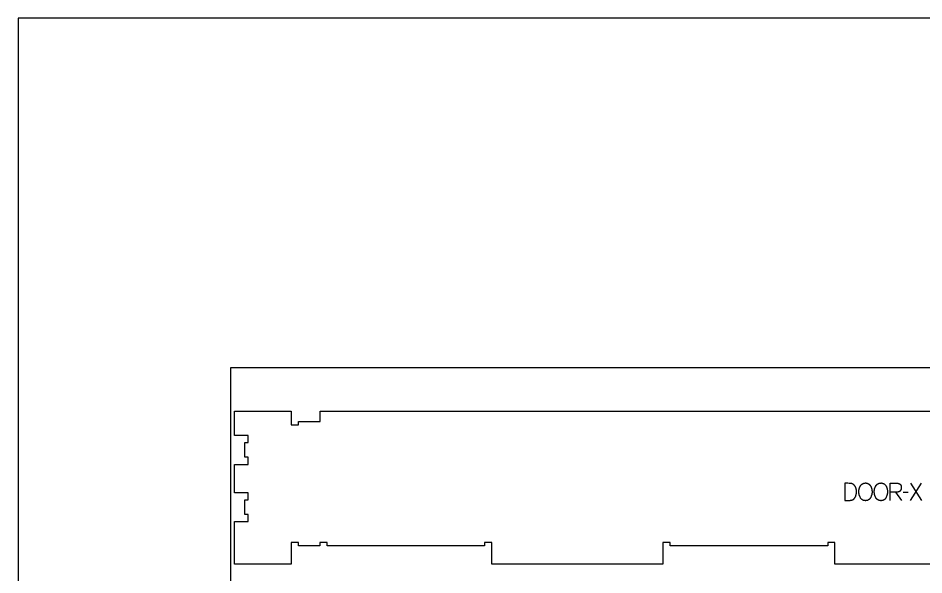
# Model space of a CAD drawing. Extents: x 0 to 4485, y 0 to 8771.
# Drawn here: x 0 to 1584, y 4621 to 5593 of the extents above; entities that cross this region are included whole.
import ezdxf

# ---------------------------------------------------------------- set-up
doc = ezdxf.new("R2010")
doc.units = 0
for name, color, linetype in [('0_SHEET_SPRUCEPLY_2440X122', 1, 'CONTINUOUS'), ('1_ANYTOOL_1MMDEEP_LABELS_S', 2, 'CONTINUOUS'), ('4_ANYTOOL_CUTTHROUGH_OUTSI', 5, 'CONTINUOUS'), ('DONOTCUT', 7, 'CONTINUOUS')]:
    doc.layers.add(name, color=color, linetype=linetype)

msp = doc.modelspace()

# ---------------------------------------------------------------- linework, layer by layer
at = {"layer": '0_SHEET_SPRUCEPLY_2440X122'}
msp.add_lwpolyline([(371.7, 4982.6), (371.7, 3762.6), (2811.7, 3762.6), (2811.7, 4982.6)], close=True, dxfattribs=at)
at = {"layer": '1_ANYTOOL_1MMDEEP_LABELS_S', "color": 2}
for points in [[(1445.8, 4780.7), (1445.8, 4750.7), (1454.4, 4750.8), (1454.8, 4750.8), (1455.2, 4750.8), (1455.6, 4750.9), (1456, 4750.9), (1456.3, 4750.9), (1456.7, 4751), (1457.1, 4751.1), (1457.4, 4751.1), (1457.8, 4751.2), (1458.1, 4751.3), (1458.5, 4751.4), (1458.8, 4751.5), (1459.1, 4751.7), (1459.2, 4751.7), (1459.4, 4751.8), (1459.6, 4751.9), (1459.7, 4751.9), (1459.9, 4752), (1460, 4752.1), (1460.1, 4752.2), (1460.3, 4752.3), (1460.4, 4752.3), (1460.6, 4752.4), (1460.7, 4752.5), (1460.8, 4752.6), (1461, 4752.7), (1461.1, 4752.8), (1461.2, 4752.9), (1461.3, 4753), (1461.5, 4753.1), (1461.6, 4753.2), (1461.7, 4753.3), (1461.8, 4753.4), (1461.9, 4753.5), (1462.1, 4753.7), (1462.2, 4753.8), (1462.3, 4753.9), (1462.4, 4754), (1462.5, 4754.1), (1462.6, 4754.3), (1462.7, 4754.4), (1462.8, 4754.5), (1462.9, 4754.7), (1463, 4754.8), (1463.1, 4754.9), (1463.3, 4755.2), (1463.5, 4755.5), (1463.6, 4755.8), (1463.9, 4756.4), (1464.2, 4757.1), (1464.5, 4757.7), (1464.8, 4758.3), (1465, 4759), (1465.2, 4759.6), (1465.4, 4760.3), (1465.6, 4760.9), (1465.7, 4761.6), (1465.9, 4762.3), (1466, 4762.9), (1466.1, 4763.6), (1466.1, 4764.3), (1466.2, 4765), (1466.2, 4765.7), (1466.2, 4766.4), (1466.2, 4767), (1466.2, 4767.6), (1466.1, 4768.2), (1466.1, 4768.8), (1466, 4769.3), (1465.9, 4769.6), (1465.9, 4769.9), (1465.8, 4770.2), (1465.8, 4770.5), (1465.7, 4770.7), (1465.6, 4771), (1465.5, 4771.3), (1465.4, 4771.6), (1465.4, 4771.8), (1465.3, 4772.1), (1465.2, 4772.4), (1465.1, 4772.6), (1464.9, 4772.9), (1464.8, 4773.2), (1464.6, 4773.7), (1464.3, 4774.2), (1464, 4774.7), (1463.7, 4775.2), (1463.6, 4775.5), (1463.4, 4775.8), (1463.2, 4776.1), (1462.9, 4776.4), (1462.7, 4776.7), (1462.5, 4776.9), (1462.3, 4777.2), (1462.1, 4777.4), (1461.9, 4777.7), (1461.6, 4777.9), (1461.4, 4778.1), (1461.2, 4778.3), (1461, 4778.5), (1460.7, 4778.7), (1460.5, 4778.8), (1460.2, 4779), (1460, 4779.2), (1459.7, 4779.3), (1459.5, 4779.5), (1459.2, 4779.6), (1458.9, 4779.7), (1458.7, 4779.8), (1458.4, 4779.9), (1458.1, 4780), (1457.9, 4780.1), (1457.6, 4780.2), (1457.3, 4780.2), (1457, 4780.3), (1456.7, 4780.4), (1456.4, 4780.4), (1456.1, 4780.4), (1455.8, 4780.4), (1453.4, 4780.5), (1450.9, 4780.6), (1448.4, 4780.7)], [(1482.3, 4781.1), (1482.7, 4781.1), (1483, 4781), (1483.4, 4781), (1483.7, 4781), (1483.9, 4780.9), (1484.1, 4780.9), (1484.3, 4780.9), (1484.4, 4780.8), (1484.6, 4780.8), (1484.8, 4780.8), (1484.9, 4780.7), (1485.1, 4780.7), (1485.2, 4780.6), (1485.4, 4780.6), (1485.5, 4780.5), (1485.7, 4780.5), (1485.9, 4780.4), (1486, 4780.4), (1486.2, 4780.3), (1486.3, 4780.2), (1486.4, 4780.2), (1486.6, 4780.1), (1486.7, 4780), (1486.9, 4779.9), (1487, 4779.8), (1487.1, 4779.8), (1487.3, 4779.7), (1487.4, 4779.6), (1487.7, 4779.4), (1487.9, 4779.2), (1488.2, 4779), (1488.4, 4778.8), (1488.6, 4778.6), (1488.9, 4778.4), (1489.1, 4778.1), (1489.3, 4777.9), (1489.5, 4777.7), (1489.7, 4777.4), (1489.9, 4777.2), (1490.1, 4776.9), (1490.3, 4776.7), (1490.5, 4776.4), (1490.7, 4776.1), (1490.9, 4775.8), (1491, 4775.5), (1491.2, 4775.3), (1491.3, 4775), (1491.5, 4774.7), (1491.6, 4774.4), (1491.8, 4774.1), (1491.9, 4773.8), (1492, 4773.4), (1492.1, 4773.1), (1492.3, 4772.8), (1492.4, 4772.5), (1492.5, 4772.2), (1492.6, 4771.8), (1492.7, 4771.5), (1492.7, 4771.2), (1492.8, 4770.8), (1493, 4770.1), (1493.1, 4769.5), (1493.2, 4768.8), (1493.3, 4768.1), (1493.4, 4767.5), (1493.4, 4766.8), (1493.4, 4766.2), (1493.4, 4765.5), (1493.4, 4764.9), (1493.4, 4764.3), (1493.4, 4763.6), (1493.3, 4763), (1493.2, 4762.4), (1493.1, 4761.7), (1492.9, 4761.1), (1492.8, 4760.4), (1492.6, 4759.8), (1492.4, 4759.2), (1492.1, 4758.5), (1491.9, 4757.9), (1491.6, 4757.3), (1491.3, 4756.6), (1491, 4756), (1490.7, 4755.3), (1490.5, 4755), (1490.3, 4754.7), (1490.1, 4754.4), (1489.9, 4754.1), (1489.7, 4753.9), (1489.5, 4753.6), (1489.3, 4753.4), (1489.1, 4753.1), (1489, 4753), (1488.9, 4752.9), (1488.8, 4752.8), (1488.6, 4752.7), (1488.5, 4752.5), (1488.4, 4752.4), (1488.3, 4752.3), (1488.2, 4752.2), (1488, 4752.1), (1487.9, 4752), (1487.8, 4751.9), (1487.7, 4751.9), (1487.5, 4751.8), (1487.4, 4751.7), (1487.3, 4751.6), (1487.1, 4751.5), (1487, 4751.4), (1486.8, 4751.4), (1486.7, 4751.3), (1486.6, 4751.2), (1486.4, 4751.2), (1486.3, 4751.1), (1486.1, 4751), (1486, 4751), (1485.8, 4750.9), (1485.7, 4750.8), (1485.5, 4750.8), (1485.4, 4750.7), (1485.1, 4750.6), (1484.7, 4750.6), (1484.4, 4750.5), (1484.1, 4750.4), (1483.7, 4750.4), (1483.4, 4750.3), (1483.1, 4750.3), (1482.7, 4750.3), (1482.3, 4750.2), (1482, 4750.2), (1481.6, 4750.2), (1481.2, 4750.3), (1480.8, 4750.3), (1480.5, 4750.3), (1480.1, 4750.4), (1479.8, 4750.4), (1479.4, 4750.5), (1479.1, 4750.6), (1478.8, 4750.7), (1478.4, 4750.7), (1478.3, 4750.8), (1478.1, 4750.9), (1478, 4750.9), (1477.8, 4751), (1477.7, 4751), (1477.5, 4751.1), (1477.4, 4751.2), (1477.2, 4751.2), (1477.1, 4751.3), (1476.9, 4751.4), (1476.8, 4751.5), (1476.6, 4751.5), (1476.5, 4751.6), (1476.4, 4751.7), (1476.2, 4751.8), (1476.1, 4751.9), (1476, 4752), (1475.8, 4752.1), (1475.7, 4752.2), (1475.6, 4752.3), (1475.5, 4752.4), (1475.3, 4752.5), (1475.2, 4752.6), (1475.1, 4752.7), (1475, 4752.8), (1474.9, 4752.9), (1474.7, 4753), (1474.6, 4753.2), (1474.5, 4753.3), (1474.4, 4753.4), (1474.2, 4753.7), (1474, 4753.9), (1473.8, 4754.2), (1473.6, 4754.5), (1473.4, 4754.8), (1473.2, 4755.1), (1473, 4755.4), (1472.7, 4756.1), (1472.4, 4756.7), (1472.1, 4757.4), (1471.8, 4758), (1471.6, 4758.7), (1471.3, 4759.3), (1471.1, 4760), (1471, 4760.6), (1470.8, 4761.3), (1470.7, 4761.9), (1470.5, 4762.6), (1470.4, 4763.2), (1470.4, 4763.9), (1470.3, 4764.5), (1470.3, 4765.2), (1470.3, 4765.8), (1470.3, 4766.5), (1470.3, 4767.2), (1470.4, 4767.9), (1470.4, 4768.6), (1470.5, 4769.3), (1470.7, 4769.9), (1470.8, 4770.6), (1471, 4771.2), (1471.2, 4771.9), (1471.4, 4772.5), (1471.6, 4773.1), (1471.9, 4773.8), (1472.2, 4774.4), (1472.5, 4775), (1472.8, 4775.6), (1473.2, 4776.2), (1473.3, 4776.5), (1473.5, 4776.8), (1473.7, 4777.1), (1473.9, 4777.4), (1474.1, 4777.6), (1474.4, 4777.9), (1474.6, 4778.1), (1474.8, 4778.3), (1474.9, 4778.5), (1475, 4778.6), (1475.2, 4778.7), (1475.3, 4778.8), (1475.4, 4778.9), (1475.5, 4779), (1475.7, 4779.1), (1475.8, 4779.2), (1475.9, 4779.3), (1476.1, 4779.4), (1476.2, 4779.4), (1476.3, 4779.5), (1476.5, 4779.6), (1476.6, 4779.7), (1476.7, 4779.8), (1476.9, 4779.9), (1477, 4779.9), (1477.2, 4780), (1477.5, 4780.1), (1477.8, 4780.3), (1478.1, 4780.4), (1478.4, 4780.5), (1478.7, 4780.6), (1479.1, 4780.7), (1479.4, 4780.8), (1479.7, 4780.8), (1480.1, 4780.9), (1480.4, 4780.9), (1480.8, 4781), (1481.2, 4781), (1481.5, 4781), (1481.9, 4781.1)], [(1509.3, 4781.1), (1509.6, 4781.1), (1510, 4781), (1510.4, 4781), (1510.7, 4781), (1510.9, 4780.9), (1511, 4780.9), (1511.2, 4780.9), (1511.4, 4780.8), (1511.6, 4780.8), (1511.7, 4780.8), (1511.9, 4780.7), (1512, 4780.7), (1512.2, 4780.6), (1512.4, 4780.6), (1512.5, 4780.5), (1512.7, 4780.5), (1512.8, 4780.4), (1513, 4780.4), (1513.1, 4780.3), (1513.3, 4780.2), (1513.4, 4780.2), (1513.5, 4780.1), (1513.7, 4780), (1513.8, 4779.9), (1514, 4779.8), (1514.1, 4779.8), (1514.2, 4779.7), (1514.4, 4779.6), (1514.6, 4779.4), (1514.9, 4779.2), (1515.1, 4779), (1515.4, 4778.8), (1515.6, 4778.6), (1515.8, 4778.4), (1516.1, 4778.1), (1516.3, 4777.9), (1516.5, 4777.7), (1516.7, 4777.4), (1516.9, 4777.2), (1517.1, 4776.9), (1517.3, 4776.7), (1517.5, 4776.4), (1517.6, 4776.1), (1517.8, 4775.8), (1518, 4775.5), (1518.1, 4775.3), (1518.3, 4775), (1518.4, 4774.7), (1518.6, 4774.4), (1518.7, 4774.1), (1518.9, 4773.8), (1519, 4773.4), (1519.1, 4773.1), (1519.2, 4772.8), (1519.3, 4772.5), (1519.4, 4772.2), (1519.5, 4771.8), (1519.6, 4771.5), (1519.7, 4771.2), (1519.8, 4770.8), (1519.9, 4770.1), (1520.1, 4769.5), (1520.2, 4768.8), (1520.2, 4768.1), (1520.3, 4767.5), (1520.4, 4766.8), (1520.4, 4766.2), (1520.4, 4765.5), (1520.4, 4764.9), (1520.4, 4764.3), (1520.3, 4763.6), (1520.2, 4763), (1520.1, 4762.4), (1520, 4761.7), (1519.9, 4761.1), (1519.7, 4760.4), (1519.5, 4759.8), (1519.3, 4759.2), (1519.1, 4758.5), (1518.8, 4757.9), (1518.6, 4757.3), (1518.3, 4756.6), (1518, 4756), (1517.6, 4755.3), (1517.5, 4755), (1517.3, 4754.7), (1517.1, 4754.4), (1516.9, 4754.1), (1516.7, 4753.9), (1516.5, 4753.6), (1516.3, 4753.4), (1516.1, 4753.1), (1515.9, 4753), (1515.8, 4752.9), (1515.7, 4752.8), (1515.6, 4752.7), (1515.5, 4752.5), (1515.4, 4752.4), (1515.2, 4752.3), (1515.1, 4752.2), (1515, 4752.1), (1514.9, 4752), (1514.7, 4751.9), (1514.6, 4751.9), (1514.5, 4751.8), (1514.3, 4751.7), (1514.2, 4751.6), (1514.1, 4751.5), (1513.9, 4751.4), (1513.8, 4751.4), (1513.7, 4751.3), (1513.5, 4751.2), (1513.4, 4751.2), (1513.2, 4751.1), (1513.1, 4751), (1512.9, 4751), (1512.8, 4750.9), (1512.6, 4750.8), (1512.5, 4750.8), (1512.3, 4750.7), (1512, 4750.6), (1511.7, 4750.6), (1511.4, 4750.5), (1511, 4750.4), (1510.7, 4750.4), (1510.4, 4750.3), (1510, 4750.3), (1509.7, 4750.3), (1509.3, 4750.2), (1508.9, 4750.2), (1508.5, 4750.2), (1508.2, 4750.3), (1507.8, 4750.3), (1507.4, 4750.3), (1507.1, 4750.4), (1506.7, 4750.4), (1506.4, 4750.5), (1506, 4750.6), (1505.7, 4750.7), (1505.4, 4750.7), (1505.2, 4750.8), (1505.1, 4750.9), (1504.9, 4750.9), (1504.8, 4751), (1504.6, 4751), (1504.5, 4751.1), (1504.3, 4751.2), (1504.2, 4751.2), (1504, 4751.3), (1503.9, 4751.4), (1503.7, 4751.5), (1503.6, 4751.5), (1503.5, 4751.6), (1503.3, 4751.7), (1503.2, 4751.8), (1503.1, 4751.9), (1502.9, 4752), (1502.8, 4752.1), (1502.7, 4752.2), (1502.5, 4752.3), (1502.4, 4752.4), (1502.3, 4752.5), (1502.2, 4752.6), (1502, 4752.7), (1501.9, 4752.8), (1501.8, 4752.9), (1501.7, 4753), (1501.6, 4753.2), (1501.5, 4753.3), (1501.4, 4753.4), (1501.1, 4753.7), (1500.9, 4753.9), (1500.7, 4754.2), (1500.5, 4754.5), (1500.3, 4754.8), (1500.2, 4755.1), (1500, 4755.4), (1499.6, 4756.1), (1499.3, 4756.7), (1499, 4757.4), (1498.8, 4758), (1498.5, 4758.7), (1498.3, 4759.3), (1498.1, 4760), (1497.9, 4760.6), (1497.7, 4761.3), (1497.6, 4761.9), (1497.5, 4762.6), (1497.4, 4763.2), (1497.3, 4763.9), (1497.3, 4764.5), (1497.2, 4765.2), (1497.2, 4765.8), (1497.2, 4766.5), (1497.3, 4767.2), (1497.3, 4767.9), (1497.4, 4768.6), (1497.5, 4769.3), (1497.6, 4769.9), (1497.8, 4770.6), (1497.9, 4771.2), (1498.1, 4771.9), (1498.3, 4772.5), (1498.6, 4773.1), (1498.8, 4773.8), (1499.1, 4774.4), (1499.4, 4775), (1499.8, 4775.6), (1500.1, 4776.2), (1500.3, 4776.5), (1500.5, 4776.8), (1500.7, 4777.1), (1500.9, 4777.4), (1501.1, 4777.6), (1501.3, 4777.9), (1501.5, 4778.1), (1501.8, 4778.3), (1501.9, 4778.5), (1502, 4778.6), (1502.1, 4778.7), (1502.2, 4778.8), (1502.4, 4778.9), (1502.5, 4779), (1502.6, 4779.1), (1502.8, 4779.2), (1502.9, 4779.3), (1503, 4779.4), (1503.2, 4779.4), (1503.3, 4779.5), (1503.4, 4779.6), (1503.6, 4779.7), (1503.7, 4779.8), (1503.8, 4779.9), (1504, 4779.9), (1504.1, 4780), (1504.4, 4780.1), (1504.7, 4780.3), (1505, 4780.4), (1505.4, 4780.5), (1505.7, 4780.6), (1506, 4780.7), (1506.3, 4780.8), (1506.7, 4780.8), (1507, 4780.9), (1507.4, 4780.9), (1507.7, 4781), (1508.1, 4781), (1508.5, 4781), (1508.9, 4781.1)]]:
    msp.add_lwpolyline(points, close=True, dxfattribs=at)
for points in [[(1525.3, 4750.7), (1525.3, 4780.7), (1536.6, 4780.7), (1537.1, 4780.7), (1537.6, 4780.7), (1537.8, 4780.7), (1538.1, 4780.6), (1538.3, 4780.6), (1538.5, 4780.6), (1538.7, 4780.6), (1538.9, 4780.5), (1539.2, 4780.5), (1539.4, 4780.4), (1539.6, 4780.4), (1539.8, 4780.3), (1539.9, 4780.3), (1540.1, 4780.2), (1540.3, 4780.2), (1540.5, 4780.1), (1540.7, 4780), (1540.9, 4779.9), (1541, 4779.9), (1541.2, 4779.8), (1541.3, 4779.7), (1541.5, 4779.6), (1541.7, 4779.5), (1541.8, 4779.4), (1542, 4779.3), (1542.1, 4779.2), (1542.2, 4779.1), (1542.4, 4779), (1542.5, 4778.9), (1542.6, 4778.8), (1542.7, 4778.6), (1542.9, 4778.5), (1543, 4778.4), (1543.1, 4778.2), (1543.2, 4778.1), (1543.3, 4777.9), (1543.4, 4777.8), (1543.5, 4777.7), (1543.6, 4777.5), (1543.7, 4777.3), (1543.8, 4777.2), (1543.8, 4777), (1543.9, 4776.8), (1544, 4776.7), (1544.1, 4776.5), (1544.1, 4776.3), (1544.2, 4776.1), (1544.2, 4775.9), (1544.3, 4775.7), (1544.3, 4775.5), (1544.4, 4775.3), (1544.4, 4775.1), (1544.5, 4774.9), (1544.5, 4774.7), (1544.5, 4774.5), (1544.5, 4774.3), (1544.6, 4774), (1544.6, 4773.8), (1544.6, 4773.4), (1544.6, 4772.9), (1544.6, 4772.7), (1544.6, 4772.5), (1544.6, 4772.3), (1544.6, 4772.2), (1544.6, 4772), (1544.6, 4771.8), (1544.5, 4771.7), (1544.5, 4771.5), (1544.5, 4771.3), (1544.4, 4771.2), (1544.4, 4771), (1544.4, 4770.8), (1544.3, 4770.7), (1544.3, 4770.5), (1544.2, 4770.3), (1544.2, 4770.2), (1544.1, 4770), (1544.1, 4769.8), (1544, 4769.7), (1543.9, 4769.5), (1543.9, 4769.4), (1543.8, 4769.2), (1543.7, 4769), (1543.6, 4768.9), (1543.5, 4768.7), (1543.4, 4768.6), (1543.4, 4768.4), (1543.3, 4768.3), (1543.2, 4768.1), (1543.1, 4768), (1542.9, 4767.8), (1542.8, 4767.7), (1542.7, 4767.5), (1542.6, 4767.4), (1542.5, 4767.3), (1542.4, 4767.1), (1542.3, 4767), (1542.1, 4766.9), (1542, 4766.8), (1541.9, 4766.6), (1541.7, 4766.5), (1541.6, 4766.4), (1541.5, 4766.3), (1541.3, 4766.2), (1541.2, 4766.1), (1541.1, 4766.1), (1540.9, 4766), (1540.8, 4765.9), (1540.6, 4765.8), (1540.5, 4765.8), (1540.3, 4765.7), (1540.1, 4765.6), (1540, 4765.6), (1539.8, 4765.5), (1539.7, 4765.5), (1539.5, 4765.4), (1539.3, 4765.4), (1539.1, 4765.4), (1539, 4765.3), (1538.8, 4765.3), (1538.6, 4765.3), (1538.4, 4765.3), (1538.2, 4765.3), (1536.3, 4765.2), (1534.3, 4765.2), (1525.3, 4765.2)], [(1579.1, 4780.7), (1560.2, 4750.7)], [(1580.3, 4750.7), (1561.4, 4780.7)], [(1534.3, 4765.2), (1544.7, 4750.7)], [(1556.7, 4764.6), (1548, 4764.5)]]:
    msp.add_lwpolyline(points, dxfattribs=at)
at = {"layer": '4_ANYTOOL_CUTTHROUGH_OUTSI', "color": 5}
msp.add_lwpolyline([(1727.8, 4639.2), (1428.3, 4639.2), (1428.3, 4677.2), (1415.8, 4677.2), (1415.8, 4671.2), (1140.3, 4671.2), (1140.3, 4677.2), (1127.8, 4677.2), (1127.8, 4639.2), (828.3, 4639.2), (828.3, 4677.2), (815.8, 4677.2), (815.8, 4671.2), (540.3, 4671.2), (540.3, 4677.2), (527.8, 4677.2), (527.8, 4671.2), (490.3, 4671.2), (490.3, 4676.9), (490.3, 4677.2), (477.8, 4677.2), (477.8, 4676.9), (477.8, 4639.2), (378.3, 4639.2), (378.3, 4713.7), (402.3, 4713.7), (402.3, 4726.2), (396.3, 4726.2), (396.3, 4751.7), (402.3, 4751.7), (402.3, 4764.2), (378.3, 4764.2), (378.3, 4813.7), (402.3, 4813.7), (402.3, 4826.2), (396.3, 4826.2), (396.3, 4851.7), (402.3, 4851.7), (402.3, 4864.2), (378.3, 4864.2), (378.3, 4906.7), (477.8, 4906.7), (477.8, 4882.9), (477.8, 4882.7), (490.3, 4882.7), (490.3, 4888.7), (528.3, 4888.7), (528.3, 4906.7), (828.1, 4906.7), (1728.1, 4906.7)], dxfattribs=at)
at = {"layer": 'DONOTCUT'}
msp.add_lwpolyline([(0, 0), (3183.4, 0), (3183.4, 5593.4), (0, 5593.4)], close=True, dxfattribs=at)

doc.saveas('drawing.dxf')
